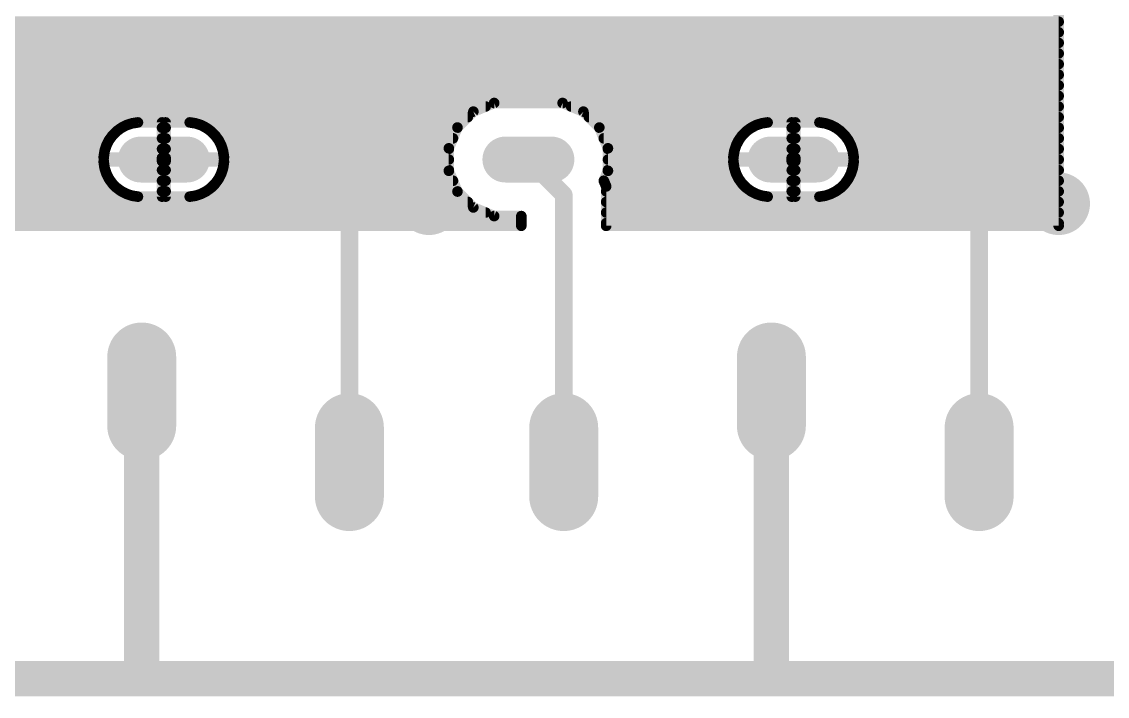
# Model space of a CAD drawing. Header units: millimetres. Extents: x 0 to 653, y 0 to 287.
# Drawn here: x 138.16 to 169.36, y 22.67 to 42.06 of the extents above; entities that cross this region are included whole.
import ezdxf

# ---------------------------------------------------------------- set-up
doc = ezdxf.new("R2010")
doc.units = ezdxf.units.MM
for name, color, linetype in [('16', 7, 'Continuous'), ('17', 7, 'Continuous'), ('18', 7, 'Continuous')]:
    doc.layers.add(name, color=color, linetype=linetype)

# ---------------------------------------------------------------- blocks, each defined once
blk = doc.blocks.new('LONGP100')
at = {"const_width": 1}
blk.add_lwpolyline([(-0.5, 0), (0.5, 0)], dxfattribs=at)
at = {"const_width": 0.5}
for points in [[(-0.5, 0.25, 1), (-0.5, -0.25)], [(0.5, -0.25, 1), (0.5, 0.25)]]:
    blk.add_lwpolyline(points, format="xyb", dxfattribs=at)
blk = doc.blocks.new('ROUNDV')
at = {"const_width": 0.5}
blk.add_lwpolyline([(0, -0.25, 1), (0, 0.25, 1), (0, -0.25)], format="xyb", dxfattribs=at)

msp = doc.modelspace()

# ---------------------------------------------------------------- linework, layer by layer
at = {"layer": '16'}
for points, const_width in [([(167.958, 61.582), (167.958, 36.195)], 0.305), ([(6.442, 42.062), (167.958, 42.062)], 0.305), ([(6.693, 41.758), (167.958, 41.758)], 0.305), ([(6.693, 41.453), (167.958, 41.453)], 0.305), ([(6.693, 41.148), (167.958, 41.148)], 0.305), ([(6.693, 40.843), (167.958, 40.843)], 0.305), ([(6.493, 40.538), (167.958, 40.538)], 0.305), ([(6.188, 40.234), (167.958, 40.234)], 0.305), ([(1.168, 39.929), (167.958, 39.929)], 0.305), ([(135.849, 39.624), (151.488, 39.624)], 0.305), ([(151.136, 39.478), (150.679, 39.021)], 0.305), ([(151.734, 39.726), (151.136, 39.478)], 0.305), ([(153.701, 39.726), (151.734, 39.726)], 0.305), ([(154.299, 39.478), (153.701, 39.726)], 0.305), ([(153.946, 39.624), (167.958, 39.624)], 0.305), ([(154.756, 39.021), (154.299, 39.478)], 0.305), ([(136.36, 39.319), (150.977, 39.319)], 0.305), ([(141.496, 39.167), (141.33, 39.141)], 0.305), ([(142.189, 39.167), (141.496, 39.167)], 0.305), ([(142.189, 38.151), (142.189, 39.167)], 0.305), ([(142.984, 39.167), (142.291, 39.167)], 0.305), ([(142.291, 39.167), (142.291, 38.151)], 0.305), ([(143.15, 39.141), (142.984, 39.167)], 0.305), ([(154.458, 39.319), (167.958, 39.319)], 0.305), ([(159.593, 39.167), (159.427, 39.141)], 0.305), ([(160.287, 39.167), (159.593, 39.167)], 0.305), ([(160.287, 38.151), (160.287, 39.167)], 0.305), ([(161.082, 39.167), (160.388, 39.167)], 0.305), ([(160.388, 39.167), (160.388, 38.151)], 0.305), ([(161.248, 39.141), (161.082, 39.167)], 0.305), ([(136.661, 39.014), (141.024, 39.014)], 0.305), ([(140.885, 38.914), (140.766, 38.795)], 0.305), ([(141.02, 39.012), (140.885, 38.914)], 0.305), ([(141.17, 39.089), (141.02, 39.012)], 0.305), ([(141.33, 39.141), (141.17, 39.089)], 0.305), ([(142.189, 39.014), (142.291, 39.014)], 0.305), ([(143.31, 39.089), (143.15, 39.141)], 0.305), ([(143.459, 39.012), (143.31, 39.089)], 0.305), ([(143.456, 39.014), (150.676, 39.014)], 0.305), ([(143.595, 38.914), (143.459, 39.012)], 0.305), ([(143.714, 38.795), (143.595, 38.914)], 0.305), ([(150.679, 39.021), (150.431, 38.423)], 0.305), ([(155.004, 38.423), (154.756, 39.021)], 0.305), ([(154.759, 39.014), (159.122, 39.014)], 0.305), ([(158.982, 38.914), (158.863, 38.795)], 0.305), ([(159.118, 39.012), (158.982, 38.914)], 0.305), ([(159.268, 39.089), (159.118, 39.012)], 0.305), ([(159.427, 39.141), (159.268, 39.089)], 0.305), ([(160.287, 39.014), (160.388, 39.014)], 0.305), ([(161.407, 39.089), (161.248, 39.141)], 0.305), ([(161.557, 39.012), (161.407, 39.089)], 0.305), ([(161.553, 39.014), (167.958, 39.014)], 0.305), ([(161.693, 38.914), (161.557, 39.012)], 0.305), ([(161.812, 38.795), (161.693, 38.914)], 0.305), ([(136.787, 38.71), (140.704, 38.71)], 0.305), ([(140.667, 38.659), (140.591, 38.51)], 0.305), ([(140.766, 38.795), (140.667, 38.659)], 0.305), ([(142.189, 38.71), (142.291, 38.71)], 0.305), ([(143.813, 38.659), (143.714, 38.795)], 0.305), ([(143.776, 38.71), (150.55, 38.71)], 0.305), ([(143.889, 38.51), (143.813, 38.659)], 0.305), ([(154.885, 38.71), (158.801, 38.71)], 0.305), ([(158.765, 38.659), (158.689, 38.51)], 0.305), ([(158.863, 38.795), (158.765, 38.659)], 0.305), ([(160.287, 38.71), (160.388, 38.71)], 0.305), ([(161.91, 38.659), (161.812, 38.795)], 0.305), ([(161.874, 38.71), (167.958, 38.71)], 0.305), ([(161.987, 38.51), (161.91, 38.659)], 0.305), ([(136.906, 38.405), (140.557, 38.405)], 0.305), ([(140.539, 38.35), (140.513, 38.184)], 0.305), ([(140.591, 38.51), (140.539, 38.35)], 0.305), ([(142.189, 38.405), (142.291, 38.405)], 0.305), ([(143.941, 38.35), (143.889, 38.51)], 0.305), ([(143.923, 38.405), (150.431, 38.405)], 0.305), ([(143.967, 38.184), (143.941, 38.35)], 0.305), ([(150.431, 38.423), (150.431, 37.777)], 0.305), ([(155.004, 37.777), (155.004, 38.423)], 0.305), ([(155.004, 38.405), (158.654, 38.405)], 0.305), ([(158.637, 38.35), (158.61, 38.184)], 0.305), ([(158.689, 38.51), (158.637, 38.35)], 0.305), ([(160.287, 38.405), (160.388, 38.405)], 0.305), ([(162.038, 38.35), (161.987, 38.51)], 0.305), ([(162.021, 38.405), (167.958, 38.405)], 0.305), ([(162.065, 38.184), (162.038, 38.35)], 0.305), ([(136.906, 38.1), (142.189, 38.1)], 0.305), ([(140.513, 38.184), (140.513, 38.151)], 0.305), ([(140.513, 38.151), (142.189, 38.151)], 0.305), ([(142.189, 38.049), (140.513, 38.049)], 0.305), ([(140.513, 38.049), (140.513, 38.016)], 0.305), ([(140.513, 38.016), (140.539, 37.85)], 0.305), ([(142.189, 38.151), (142.189, 38.049)], 0.305), ([(142.291, 38.151), (142.189, 38.151)], 0.305), ([(142.189, 37.033), (142.189, 38.049)], 0.305), ([(142.189, 38.049), (142.291, 38.049)], 0.305), ([(142.291, 38.049), (142.291, 38.151)], 0.305), ([(142.291, 38.151), (143.967, 38.151)], 0.305), ([(142.291, 38.1), (150.431, 38.1)], 0.305), ([(142.291, 38.049), (142.291, 37.033)], 0.305), ([(143.967, 38.049), (142.291, 38.049)], 0.305), ([(143.941, 37.85), (143.967, 38.016)], 0.305), ([(143.967, 38.151), (143.967, 38.184)], 0.305), ([(143.967, 38.016), (143.967, 38.049)], 0.305), ([(153.733, 37.084), (152.718, 38.1)], 0.508), ([(155.004, 38.1), (160.287, 38.1)], 0.305), ([(158.61, 38.184), (158.61, 38.151)], 0.305), ([(158.61, 38.151), (160.287, 38.151)], 0.305), ([(160.287, 38.049), (158.61, 38.049)], 0.305), ([(158.61, 38.049), (158.61, 38.016)], 0.305), ([(158.61, 38.016), (158.637, 37.85)], 0.305), ([(160.287, 38.151), (160.287, 38.049)], 0.305), ([(160.388, 38.151), (160.287, 38.151)], 0.305), ([(160.287, 37.033), (160.287, 38.049)], 0.305), ([(160.287, 38.049), (160.388, 38.049)], 0.305), ([(160.388, 38.049), (160.388, 38.151)], 0.305), ([(160.388, 38.151), (162.065, 38.151)], 0.305), ([(160.388, 38.1), (167.958, 38.1)], 0.305), ([(160.388, 38.049), (160.388, 37.033)], 0.305), ([(162.065, 38.049), (160.388, 38.049)], 0.305), ([(162.038, 37.85), (162.065, 38.016)], 0.305), ([(162.065, 38.151), (162.065, 38.184)], 0.305), ([(162.065, 38.016), (162.065, 38.049)], 0.305), ([(136.906, 37.795), (140.557, 37.795)], 0.305), ([(140.539, 37.85), (140.591, 37.691)], 0.305), ([(140.591, 37.691), (140.667, 37.541)], 0.305), ([(142.189, 37.795), (142.291, 37.795)], 0.305), ([(143.813, 37.541), (143.889, 37.691)], 0.305), ([(143.889, 37.691), (143.941, 37.85)], 0.305), ([(143.923, 37.795), (150.431, 37.795)], 0.305), ([(150.431, 37.777), (150.679, 37.179)], 0.305), ([(154.885, 37.49), (155.004, 37.777)], 0.305), ([(155.004, 37.795), (158.654, 37.795)], 0.305), ([(158.637, 37.85), (158.689, 37.691)], 0.305), ([(158.689, 37.691), (158.765, 37.541)], 0.305), ([(160.287, 37.795), (160.388, 37.795)], 0.305), ([(161.91, 37.541), (161.987, 37.691)], 0.305), ([(161.987, 37.691), (162.038, 37.85)], 0.305), ([(162.021, 37.795), (167.958, 37.795)], 0.305), ([(136.787, 37.49), (140.704, 37.49)], 0.305), ([(140.667, 37.541), (140.766, 37.405)], 0.305), ([(140.766, 37.405), (140.885, 37.286)], 0.305), ([(142.189, 37.49), (142.291, 37.49)], 0.305), ([(143.595, 37.286), (143.714, 37.405)], 0.305), ([(143.714, 37.405), (143.813, 37.541)], 0.305), ([(143.776, 37.49), (150.55, 37.49)], 0.305), ([(147.574, 37.084), (147.955, 37.465)], 0.508), ([(154.953, 37.327), (154.885, 37.49)], 0.305), ([(154.885, 37.49), (158.801, 37.49)], 0.305), ([(154.953, 36.195), (154.953, 37.327)], 0.305), ([(158.765, 37.541), (158.863, 37.405)], 0.305), ([(158.863, 37.405), (158.982, 37.286)], 0.305), ([(160.287, 37.49), (160.388, 37.49)], 0.305), ([(161.693, 37.286), (161.812, 37.405)], 0.305), ([(161.812, 37.405), (161.91, 37.541)], 0.305), ([(161.874, 37.49), (167.958, 37.49)], 0.305), ([(165.672, 37.401), (165.735, 37.465)], 0.508), ([(165.672, 29.401), (165.672, 37.401)], 0.508), ([(136.855, 37.186), (141.024, 37.186)], 0.305), ([(140.885, 37.286), (141.02, 37.188)], 0.305), ([(141.02, 37.188), (141.17, 37.111)], 0.305), ([(141.17, 37.111), (141.33, 37.059)], 0.305), ([(141.33, 37.059), (141.496, 37.033)], 0.305), ([(141.496, 37.033), (142.189, 37.033)], 0.305), ([(142.189, 37.186), (142.291, 37.186)], 0.305), ([(142.291, 37.033), (142.984, 37.033)], 0.305), ([(142.984, 37.033), (143.15, 37.059)], 0.305), ([(143.15, 37.059), (143.31, 37.111)], 0.305), ([(143.31, 37.111), (143.459, 37.188)], 0.305), ([(143.456, 37.186), (150.676, 37.186)], 0.305), ([(143.459, 37.188), (143.595, 37.286)], 0.305), ([(147.574, 29.401), (147.574, 37.084)], 0.508), ([(150.679, 37.179), (151.136, 36.722)], 0.305), ([(153.733, 29.401), (153.733, 37.084)], 0.508), ([(154.953, 37.186), (159.122, 37.186)], 0.305), ([(158.982, 37.286), (159.118, 37.188)], 0.305), ([(159.118, 37.188), (159.268, 37.111)], 0.305), ([(159.268, 37.111), (159.427, 37.059)], 0.305), ([(159.427, 37.059), (159.593, 37.033)], 0.305), ([(159.593, 37.033), (160.287, 37.033)], 0.305), ([(160.287, 37.186), (160.388, 37.186)], 0.305), ([(160.388, 37.033), (161.082, 37.033)], 0.305), ([(161.082, 37.033), (161.248, 37.059)], 0.305), ([(161.248, 37.059), (161.407, 37.111)], 0.305), ([(161.407, 37.111), (161.557, 37.188)], 0.305), ([(161.553, 37.186), (167.958, 37.186)], 0.305), ([(161.557, 37.188), (161.693, 37.286)], 0.305), ([(136.855, 36.881), (150.977, 36.881)], 0.305), ([(151.136, 36.722), (151.734, 36.474)], 0.305), ([(154.953, 36.881), (167.958, 36.881)], 0.305), ([(136.855, 36.576), (151.488, 36.576)], 0.305), ([(151.734, 36.474), (152.514, 36.474)], 0.305), ([(152.514, 36.474), (152.514, 36.195)], 0.305), ([(154.953, 36.576), (167.958, 36.576)], 0.305), ([(136.855, 36.271), (152.514, 36.271)], 0.305), ([(152.514, 36.195), (136.855, 36.195)], 0.305), ([(154.953, 36.271), (167.958, 36.271)], 0.305), ([(167.958, 36.195), (154.953, 36.195)], 0.305), ([(141.605, 31.433), (141.605, 23.177)], 1.016), ([(159.702, 31.433), (159.702, 23.177)], 1.016), ([(123.507, 23.177), (141.605, 23.177)], 1.016), ([(141.605, 23.177), (159.702, 23.177)], 1.016), ([(159.702, 23.177), (173.95, 23.177)], 1.016)]:
    msp.add_lwpolyline(points, dxfattribs=dict(at, const_width=const_width))
for points, const_width in [([(167.958, 41.986, 1), (167.958, 42.139)], 0.152), ([(167.958, 41.681, 1), (167.958, 41.834)], 0.152), ([(167.958, 41.377, 1), (167.958, 41.529)], 0.152), ([(167.958, 41.072, 1), (167.958, 41.224)], 0.152), ([(167.958, 40.767, 1), (167.958, 40.919)], 0.152), ([(167.958, 40.462, 1), (167.958, 40.615)], 0.152), ([(167.958, 40.157, 1), (167.958, 40.31)], 0.152), ([(167.958, 39.853, 1), (167.958, 40.005)], 0.152), ([(151.107, 39.548, 1), (151.165, 39.408)], 0.152), ([(151.19, 39.424, 1), (151.082, 39.532)], 0.152), ([(151.488, 39.548, 1), (151.488, 39.7)], 0.152), ([(151.734, 39.802, 1), (151.734, 39.649)], 0.152), ([(151.763, 39.655, 1), (151.705, 39.796)], 0.152), ([(153.73, 39.796, 1), (153.672, 39.655)], 0.152), ([(153.701, 39.649, 1), (153.701, 39.802)], 0.152), ([(153.946, 39.7, 1), (153.946, 39.548)], 0.152), ([(154.353, 39.532, 1), (154.245, 39.424)], 0.152), ([(154.27, 39.408, 1), (154.328, 39.548)], 0.152), ([(167.958, 39.548, 1), (167.958, 39.7)], 0.152), ([(141.496, 39.243, 1), (141.496, 39.091)], 0.152), ([(141.508, 39.092, 1), (141.484, 39.242)], 0.152), ([(142.265, 39.167, 1), (142.113, 39.167)], 0.152), ([(142.189, 39.091, 1), (142.189, 39.243)], 0.152), ([(142.291, 39.243, 1), (142.291, 39.091)], 0.152), ([(142.367, 39.167, 1), (142.215, 39.167)], 0.152), ([(142.996, 39.242, 1), (142.972, 39.092)], 0.152), ([(142.984, 39.091, 1), (142.984, 39.243)], 0.152), ([(150.977, 39.243, 1), (150.977, 39.395)], 0.152), ([(154.458, 39.395, 1), (154.458, 39.243)], 0.152), ([(159.593, 39.243, 1), (159.593, 39.091)], 0.152), ([(159.605, 39.092, 1), (159.581, 39.242)], 0.152), ([(160.363, 39.167, 1), (160.21, 39.167)], 0.152), ([(160.287, 39.091, 1), (160.287, 39.243)], 0.152), ([(160.388, 39.243, 1), (160.388, 39.091)], 0.152), ([(160.464, 39.167, 1), (160.312, 39.167)], 0.152), ([(161.094, 39.242, 1), (161.07, 39.092)], 0.152), ([(161.082, 39.091, 1), (161.082, 39.243)], 0.152), ([(167.958, 39.243, 1), (167.958, 39.395)], 0.152), ([(140.84, 38.975, 1), (140.929, 38.852)], 0.152), ([(140.939, 38.86, 1), (140.831, 38.968)], 0.152), ([(140.986, 39.08, 1), (141.055, 38.944)], 0.152), ([(141.065, 38.951, 1), (140.976, 39.074)], 0.152), ([(141.024, 38.938, 1), (141.024, 39.091)], 0.152), ([(141.147, 39.161, 1), (141.194, 39.016)], 0.152), ([(141.205, 39.021, 1), (141.136, 39.157)], 0.152), ([(141.318, 39.216, 1), (141.342, 39.065)], 0.152), ([(141.353, 39.068, 1), (141.306, 39.213)], 0.152), ([(142.189, 39.091, 1), (142.189, 38.938)], 0.152), ([(142.291, 38.938, 1), (142.291, 39.091)], 0.152), ([(143.174, 39.213, 1), (143.127, 39.068)], 0.152), ([(143.138, 39.065, 1), (143.162, 39.216)], 0.152), ([(143.345, 39.157, 1), (143.275, 39.021)], 0.152), ([(143.286, 39.016, 1), (143.333, 39.161)], 0.152), ([(143.456, 39.091, 1), (143.456, 38.938)], 0.152), ([(143.504, 39.074, 1), (143.415, 38.951)], 0.152), ([(143.425, 38.944, 1), (143.494, 39.08)], 0.152), ([(143.649, 38.968, 1), (143.542, 38.86)], 0.152), ([(143.551, 38.852, 1), (143.64, 38.975)], 0.152), ([(150.625, 39.075, 1), (150.733, 38.967)], 0.152), ([(150.749, 38.992, 1), (150.609, 39.05)], 0.152), ([(150.676, 38.938, 1), (150.676, 39.091)], 0.152), ([(154.826, 39.05, 1), (154.686, 38.992)], 0.152), ([(154.759, 39.091, 1), (154.759, 38.938)], 0.152), ([(154.702, 38.967, 1), (154.81, 39.075)], 0.152), ([(158.937, 38.975, 1), (159.027, 38.852)], 0.152), ([(159.036, 38.86, 1), (158.928, 38.968)], 0.152), ([(159.083, 39.08, 1), (159.153, 38.944)], 0.152), ([(159.163, 38.951, 1), (159.073, 39.074)], 0.152), ([(159.122, 38.938, 1), (159.122, 39.091)], 0.152), ([(159.244, 39.161, 1), (159.291, 39.016)], 0.152), ([(159.302, 39.021, 1), (159.233, 39.157)], 0.152), ([(159.415, 39.216, 1), (159.439, 39.065)], 0.152), ([(159.451, 39.068, 1), (159.404, 39.213)], 0.152), ([(160.287, 39.091, 1), (160.287, 38.938)], 0.152), ([(160.388, 38.938, 1), (160.388, 39.091)], 0.152), ([(161.271, 39.213, 1), (161.224, 39.068)], 0.152), ([(161.236, 39.065, 1), (161.26, 39.216)], 0.152), ([(161.442, 39.157, 1), (161.373, 39.021)], 0.152), ([(161.384, 39.016, 1), (161.431, 39.161)], 0.152), ([(161.553, 39.091, 1), (161.553, 38.938)], 0.152), ([(161.602, 39.074, 1), (161.512, 38.951)], 0.152), ([(161.522, 38.944, 1), (161.592, 39.08)], 0.152), ([(161.747, 38.968, 1), (161.639, 38.86)], 0.152), ([(161.648, 38.852, 1), (161.738, 38.975)], 0.152), ([(167.958, 38.938, 1), (167.958, 39.091)], 0.152), ([(140.606, 38.704, 1), (140.729, 38.614)], 0.152), ([(140.735, 38.624, 1), (140.599, 38.694)], 0.152), ([(140.712, 38.849, 1), (140.82, 38.741)], 0.152), ([(140.827, 38.75, 1), (140.704, 38.84)], 0.152), ([(140.704, 38.633, 1), (140.704, 38.786)], 0.152), ([(142.189, 38.786, 1), (142.189, 38.633)], 0.152), ([(142.291, 38.633, 1), (142.291, 38.786)], 0.152), ([(143.776, 38.84, 1), (143.653, 38.75)], 0.152), ([(143.66, 38.741, 1), (143.768, 38.849)], 0.152), ([(143.776, 38.786, 1), (143.776, 38.633)], 0.152), ([(143.881, 38.694, 1), (143.745, 38.624)], 0.152), ([(143.751, 38.614, 1), (143.875, 38.704)], 0.152), ([(150.55, 38.633, 1), (150.55, 38.786)], 0.152), ([(154.885, 38.786, 1), (154.885, 38.633)], 0.152), ([(158.703, 38.704, 1), (158.826, 38.614)], 0.152), ([(158.833, 38.624, 1), (158.697, 38.694)], 0.152), ([(158.81, 38.849, 1), (158.917, 38.741)], 0.152), ([(158.801, 38.633, 1), (158.801, 38.786)], 0.152), ([(158.925, 38.75, 1), (158.802, 38.84)], 0.152), ([(160.287, 38.786, 1), (160.287, 38.633)], 0.152), ([(160.388, 38.633, 1), (160.388, 38.786)], 0.152), ([(161.873, 38.84, 1), (161.75, 38.75)], 0.152), ([(161.758, 38.741, 1), (161.865, 38.849)], 0.152), ([(161.874, 38.786, 1), (161.874, 38.633)], 0.152), ([(161.978, 38.694, 1), (161.842, 38.624)], 0.152), ([(161.849, 38.614, 1), (161.972, 38.704)], 0.152), ([(167.958, 38.633, 1), (167.958, 38.786)], 0.152), ([(140.467, 38.373, 1), (140.612, 38.326)], 0.152), ([(140.614, 38.338, 1), (140.464, 38.362)], 0.152), ([(140.523, 38.544, 1), (140.659, 38.475)], 0.152), ([(140.663, 38.486, 1), (140.518, 38.533)], 0.152), ([(140.557, 38.329, 1), (140.557, 38.481)], 0.152), ([(142.189, 38.481, 1), (142.189, 38.329)], 0.152), ([(142.291, 38.329, 1), (142.291, 38.481)], 0.152), ([(143.962, 38.533, 1), (143.817, 38.486)], 0.152), ([(143.821, 38.475, 1), (143.957, 38.544)], 0.152), ([(143.923, 38.481, 1), (143.923, 38.329)], 0.152), ([(144.016, 38.362, 1), (143.866, 38.338)], 0.152), ([(143.869, 38.326, 1), (144.013, 38.373)], 0.152), ([(150.508, 38.423, 1), (150.355, 38.423)], 0.152), ([(150.361, 38.453, 1), (150.502, 38.394)], 0.152), ([(150.431, 38.329, 1), (150.431, 38.481)], 0.152), ([(155.08, 38.423, 1), (154.927, 38.423)], 0.152), ([(155.004, 38.481, 1), (155.004, 38.329)], 0.152), ([(154.933, 38.394, 1), (155.074, 38.453)], 0.152), ([(158.564, 38.373, 1), (158.709, 38.326)], 0.152), ([(158.712, 38.338, 1), (158.561, 38.362)], 0.152), ([(158.621, 38.544, 1), (158.756, 38.475)], 0.152), ([(158.761, 38.486, 1), (158.616, 38.533)], 0.152), ([(158.654, 38.329, 1), (158.654, 38.481)], 0.152), ([(160.287, 38.481, 1), (160.287, 38.329)], 0.152), ([(160.388, 38.329, 1), (160.388, 38.481)], 0.152), ([(162.059, 38.533, 1), (161.914, 38.486)], 0.152), ([(161.919, 38.475, 1), (162.054, 38.544)], 0.152), ([(162.021, 38.481, 1), (162.021, 38.329)], 0.152), ([(162.114, 38.362, 1), (161.963, 38.338)], 0.152), ([(161.966, 38.326, 1), (162.111, 38.373)], 0.152), ([(167.958, 38.329, 1), (167.958, 38.481)], 0.152), ([(140.589, 38.184, 1), (140.437, 38.184)], 0.152), ([(140.513, 38.227, 1), (140.513, 38.075)], 0.152), ([(140.438, 38.196, 1), (140.588, 38.172)], 0.152), ([(140.437, 38.151, 1), (140.589, 38.151)], 0.152), ([(140.513, 38.125, 1), (140.513, 37.973)], 0.152), ([(140.589, 38.049, 1), (140.437, 38.049)], 0.152), ([(140.588, 38.028, 1), (140.438, 38.004)], 0.152), ([(140.437, 38.016, 1), (140.589, 38.016)], 0.152), ([(142.265, 38.151, 1), (142.113, 38.151)], 0.152), ([(142.189, 38.227, 1), (142.189, 38.075)], 0.152), ([(142.113, 38.151, 1), (142.265, 38.151)], 0.152), ([(142.265, 38.049, 1), (142.113, 38.049)], 0.152), ([(142.189, 38.125, 1), (142.189, 37.973)], 0.152), ([(142.113, 38.049, 1), (142.265, 38.049)], 0.152), ([(142.189, 38.075, 1), (142.189, 38.227)], 0.152), ([(142.189, 38.024, 1), (142.189, 38.176)], 0.152), ([(142.189, 37.973, 1), (142.189, 38.125)], 0.152), ([(142.367, 38.151, 1), (142.215, 38.151)], 0.152), ([(142.291, 38.227, 1), (142.291, 38.075)], 0.152), ([(142.291, 38.176, 1), (142.291, 38.024)], 0.152), ([(142.215, 38.151, 1), (142.367, 38.151)], 0.152), ([(142.367, 38.049, 1), (142.215, 38.049)], 0.152), ([(142.291, 38.125, 1), (142.291, 37.973)], 0.152), ([(142.215, 38.049, 1), (142.367, 38.049)], 0.152), ([(142.291, 38.075, 1), (142.291, 38.227)], 0.152), ([(142.291, 37.973, 1), (142.291, 38.125)], 0.152), ([(144.043, 38.184, 1), (143.891, 38.184)], 0.152), ([(143.891, 38.151, 1), (144.043, 38.151)], 0.152), ([(144.043, 38.049, 1), (143.891, 38.049)], 0.152), ([(143.891, 38.016, 1), (144.043, 38.016)], 0.152), ([(143.892, 38.172, 1), (144.042, 38.196)], 0.152), ([(144.042, 38.004, 1), (143.892, 38.028)], 0.152), ([(143.967, 38.075, 1), (143.967, 38.227)], 0.152), ([(143.967, 37.973, 1), (143.967, 38.125)], 0.152), ([(150.431, 38.024, 1), (150.431, 38.176)], 0.152), ([(152.807, 38.19, 1), (152.628, 38.01)], 0.254), ([(155.004, 38.176, 1), (155.004, 38.024)], 0.152), ([(158.686, 38.184, 1), (158.534, 38.184)], 0.152), ([(158.61, 38.227, 1), (158.61, 38.075)], 0.152), ([(158.535, 38.196, 1), (158.686, 38.172)], 0.152), ([(158.534, 38.151, 1), (158.686, 38.151)], 0.152), ([(158.61, 38.125, 1), (158.61, 37.973)], 0.152), ([(158.686, 38.049, 1), (158.534, 38.049)], 0.152), ([(158.686, 38.028, 1), (158.535, 38.004)], 0.152), ([(158.534, 38.016, 1), (158.686, 38.016)], 0.152), ([(160.363, 38.151, 1), (160.21, 38.151)], 0.152), ([(160.287, 38.227, 1), (160.287, 38.075)], 0.152), ([(160.21, 38.151, 1), (160.363, 38.151)], 0.152), ([(160.363, 38.049, 1), (160.21, 38.049)], 0.152), ([(160.287, 38.125, 1), (160.287, 37.973)], 0.152), ([(160.21, 38.049, 1), (160.363, 38.049)], 0.152), ([(160.287, 38.075, 1), (160.287, 38.227)], 0.152), ([(160.287, 38.024, 1), (160.287, 38.176)], 0.152), ([(160.287, 37.973, 1), (160.287, 38.125)], 0.152), ([(160.464, 38.151, 1), (160.312, 38.151)], 0.152), ([(160.388, 38.227, 1), (160.388, 38.075)], 0.152), ([(160.388, 38.176, 1), (160.388, 38.024)], 0.152), ([(160.312, 38.151, 1), (160.464, 38.151)], 0.152), ([(160.464, 38.049, 1), (160.312, 38.049)], 0.152), ([(160.388, 38.125, 1), (160.388, 37.973)], 0.152), ([(160.312, 38.049, 1), (160.464, 38.049)], 0.152), ([(160.388, 38.075, 1), (160.388, 38.227)], 0.152), ([(160.388, 37.973, 1), (160.388, 38.125)], 0.152), ([(162.141, 38.184, 1), (161.988, 38.184)], 0.152), ([(161.988, 38.151, 1), (162.141, 38.151)], 0.152), ([(162.141, 38.049, 1), (161.988, 38.049)], 0.152), ([(161.988, 38.016, 1), (162.141, 38.016)], 0.152), ([(161.989, 38.172, 1), (162.14, 38.196)], 0.152), ([(162.14, 38.004, 1), (161.989, 38.028)], 0.152), ([(162.065, 38.075, 1), (162.065, 38.227)], 0.152), ([(162.065, 37.973, 1), (162.065, 38.125)], 0.152), ([(167.958, 38.024, 1), (167.958, 38.176)], 0.152), ([(140.612, 37.874, 1), (140.467, 37.827)], 0.152), ([(140.464, 37.838, 1), (140.614, 37.862)], 0.152), ([(140.659, 37.725, 1), (140.523, 37.656)], 0.152), ([(140.518, 37.667, 1), (140.663, 37.714)], 0.152), ([(140.557, 37.719, 1), (140.557, 37.871)], 0.152), ([(142.189, 37.871, 1), (142.189, 37.719)], 0.152), ([(142.291, 37.719, 1), (142.291, 37.871)], 0.152), ([(143.817, 37.714, 1), (143.962, 37.667)], 0.152), ([(143.957, 37.656, 1), (143.821, 37.725)], 0.152), ([(143.923, 37.871, 1), (143.923, 37.719)], 0.152), ([(143.866, 37.862, 1), (144.016, 37.838)], 0.152), ([(144.013, 37.827, 1), (143.869, 37.874)], 0.152), ([(150.502, 37.806, 1), (150.361, 37.748)], 0.152), ([(150.355, 37.777, 1), (150.508, 37.777)], 0.152), ([(150.431, 37.719, 1), (150.431, 37.871)], 0.152), ([(155.004, 37.871, 1), (155.004, 37.719)], 0.152), ([(154.927, 37.777, 1), (155.08, 37.777)], 0.152), ([(155.074, 37.748, 1), (154.933, 37.806)], 0.152), ([(158.709, 37.874, 1), (158.564, 37.827)], 0.152), ([(158.561, 37.838, 1), (158.712, 37.862)], 0.152), ([(158.756, 37.725, 1), (158.621, 37.656)], 0.152), ([(158.616, 37.667, 1), (158.761, 37.714)], 0.152), ([(158.654, 37.719, 1), (158.654, 37.871)], 0.152), ([(160.287, 37.871, 1), (160.287, 37.719)], 0.152), ([(160.388, 37.719, 1), (160.388, 37.871)], 0.152), ([(161.914, 37.714, 1), (162.059, 37.667)], 0.152), ([(162.054, 37.656, 1), (161.919, 37.725)], 0.152), ([(162.021, 37.871, 1), (162.021, 37.719)], 0.152), ([(161.963, 37.862, 1), (162.114, 37.838)], 0.152), ([(162.111, 37.827, 1), (161.966, 37.874)], 0.152), ([(167.958, 37.719, 1), (167.958, 37.871)], 0.152), ([(140.729, 37.586, 1), (140.606, 37.496)], 0.152), ([(140.599, 37.506, 1), (140.735, 37.575)], 0.152), ([(140.82, 37.459, 1), (140.712, 37.351)], 0.152), ([(140.704, 37.414, 1), (140.704, 37.567)], 0.152), ([(140.704, 37.36, 1), (140.827, 37.45)], 0.152), ([(142.189, 37.567, 1), (142.189, 37.414)], 0.152), ([(142.291, 37.414, 1), (142.291, 37.567)], 0.152), ([(143.653, 37.45, 1), (143.776, 37.36)], 0.152), ([(143.768, 37.351, 1), (143.66, 37.459)], 0.152), ([(143.776, 37.567, 1), (143.776, 37.414)], 0.152), ([(143.745, 37.575, 1), (143.881, 37.506)], 0.152), ([(143.875, 37.496, 1), (143.751, 37.586)], 0.152), ([(148.045, 37.375, 1), (147.865, 37.555)], 0.254), ([(150.55, 37.414, 1), (150.55, 37.567)], 0.152), ([(154.885, 37.567, 1), (154.885, 37.414)], 0.152), ([(154.955, 37.519, 1), (154.815, 37.461)], 0.152), ([(154.815, 37.519, 1), (154.955, 37.461)], 0.152), ([(155.029, 37.327, 1), (154.876, 37.327)], 0.152), ([(158.826, 37.586, 1), (158.703, 37.496)], 0.152), ([(158.697, 37.506, 1), (158.833, 37.575)], 0.152), ([(158.917, 37.459, 1), (158.81, 37.351)], 0.152), ([(158.801, 37.414, 1), (158.801, 37.567)], 0.152), ([(158.802, 37.36, 1), (158.925, 37.45)], 0.152), ([(160.287, 37.567, 1), (160.287, 37.414)], 0.152), ([(160.388, 37.414, 1), (160.388, 37.567)], 0.152), ([(161.75, 37.45, 1), (161.873, 37.36)], 0.152), ([(161.865, 37.351, 1), (161.758, 37.459)], 0.152), ([(161.874, 37.567, 1), (161.874, 37.414)], 0.152), ([(161.842, 37.575, 1), (161.978, 37.506)], 0.152), ([(161.972, 37.496, 1), (161.849, 37.586)], 0.152), ([(165.798, 37.401, 1), (165.544, 37.401)], 0.254), ([(165.582, 37.491, 1), (165.761, 37.312)], 0.254), ([(165.825, 37.375, 1), (165.645, 37.555)], 0.254), ([(167.958, 37.414, 1), (167.958, 37.567)], 0.152), ([(140.929, 37.348, 1), (140.84, 37.225)], 0.152), ([(140.831, 37.232, 1), (140.939, 37.34)], 0.152), ([(141.055, 37.255, 1), (140.986, 37.12)], 0.152), ([(140.976, 37.126, 1), (141.065, 37.249)], 0.152), ([(141.024, 37.109, 1), (141.024, 37.262)], 0.152), ([(141.194, 37.184, 1), (141.147, 37.039)], 0.152), ([(141.136, 37.044, 1), (141.205, 37.179)], 0.152), ([(141.342, 37.135, 1), (141.318, 36.984)], 0.152), ([(141.306, 36.987, 1), (141.353, 37.132)], 0.152), ([(141.496, 37.109, 1), (141.496, 36.957)], 0.152), ([(141.484, 36.958, 1), (141.508, 37.108)], 0.152), ([(142.189, 37.262, 1), (142.189, 37.109)], 0.152), ([(142.189, 36.957, 1), (142.189, 37.109)], 0.152), ([(142.291, 37.109, 1), (142.291, 36.957)], 0.152), ([(142.291, 37.109, 1), (142.291, 37.262)], 0.152), ([(142.972, 37.108, 1), (142.996, 36.958)], 0.152), ([(142.984, 36.957, 1), (142.984, 37.109)], 0.152), ([(143.127, 37.132, 1), (143.174, 36.987)], 0.152), ([(143.162, 36.984, 1), (143.138, 37.135)], 0.152), ([(143.275, 37.179, 1), (143.345, 37.044)], 0.152), ([(143.333, 37.039, 1), (143.286, 37.184)], 0.152), ([(143.456, 37.262, 1), (143.456, 37.109)], 0.152), ([(143.415, 37.249, 1), (143.504, 37.126)], 0.152), ([(143.494, 37.12, 1), (143.425, 37.255)], 0.152), ([(143.542, 37.34, 1), (143.649, 37.232)], 0.152), ([(143.64, 37.225, 1), (143.551, 37.348)], 0.152), ([(147.701, 37.084, 1), (147.447, 37.084)], 0.254), ([(147.484, 37.174, 1), (147.664, 36.994)], 0.254), ([(150.733, 37.233, 1), (150.625, 37.125)], 0.152), ([(150.609, 37.15, 1), (150.749, 37.208)], 0.152), ([(150.676, 37.109, 1), (150.676, 37.262)], 0.152), ([(153.861, 37.084, 1), (153.607, 37.084)], 0.254), ([(153.644, 36.994, 1), (153.823, 37.174)], 0.254), ([(154.953, 37.262, 1), (154.953, 37.109)], 0.152), ([(154.882, 37.297, 1), (155.023, 37.356)], 0.152), ([(159.027, 37.348, 1), (158.937, 37.225)], 0.152), ([(158.928, 37.232, 1), (159.036, 37.34)], 0.152), ([(159.153, 37.255, 1), (159.083, 37.12)], 0.152), ([(159.073, 37.126, 1), (159.163, 37.249)], 0.152), ([(159.122, 37.109, 1), (159.122, 37.262)], 0.152), ([(159.291, 37.184, 1), (159.244, 37.039)], 0.152), ([(159.233, 37.044, 1), (159.302, 37.179)], 0.152), ([(159.439, 37.135, 1), (159.415, 36.984)], 0.152), ([(159.404, 36.987, 1), (159.451, 37.132)], 0.152), ([(159.593, 37.109, 1), (159.593, 36.957)], 0.152), ([(159.581, 36.958, 1), (159.605, 37.108)], 0.152), ([(160.287, 37.262, 1), (160.287, 37.109)], 0.152), ([(160.287, 36.957, 1), (160.287, 37.109)], 0.152), ([(160.388, 37.109, 1), (160.388, 36.957)], 0.152), ([(160.388, 37.109, 1), (160.388, 37.262)], 0.152), ([(161.07, 37.108, 1), (161.094, 36.958)], 0.152), ([(161.082, 36.957, 1), (161.082, 37.109)], 0.152), ([(161.224, 37.132, 1), (161.271, 36.987)], 0.152), ([(161.26, 36.984, 1), (161.236, 37.135)], 0.152), ([(161.373, 37.179, 1), (161.442, 37.044)], 0.152), ([(161.431, 37.039, 1), (161.384, 37.184)], 0.152), ([(161.553, 37.262, 1), (161.553, 37.109)], 0.152), ([(161.512, 37.249, 1), (161.602, 37.126)], 0.152), ([(161.592, 37.12, 1), (161.522, 37.255)], 0.152), ([(161.639, 37.34, 1), (161.747, 37.232)], 0.152), ([(161.738, 37.225, 1), (161.648, 37.348)], 0.152), ([(167.958, 37.109, 1), (167.958, 37.262)], 0.152), ([(142.113, 37.033, 1), (142.265, 37.033)], 0.152), ([(142.215, 37.033, 1), (142.367, 37.033)], 0.152), ([(150.977, 36.805, 1), (150.977, 36.957)], 0.152), ([(151.165, 36.792, 1), (151.107, 36.651)], 0.152), ([(151.082, 36.668, 1), (151.19, 36.776)], 0.152), ([(154.953, 36.957, 1), (154.953, 36.805)], 0.152), ([(160.21, 37.033, 1), (160.363, 37.033)], 0.152), ([(160.312, 37.033, 1), (160.464, 37.033)], 0.152), ([(167.958, 36.805, 1), (167.958, 36.957)], 0.152), ([(151.488, 36.5, 1), (151.488, 36.652)], 0.152), ([(151.734, 36.551, 1), (151.734, 36.398)], 0.152), ([(151.705, 36.404, 1), (151.763, 36.545)], 0.152), ([(152.59, 36.474, 1), (152.438, 36.474)], 0.152), ([(152.514, 36.398, 1), (152.514, 36.551)], 0.152), ([(154.953, 36.652, 1), (154.953, 36.5)], 0.152), ([(167.958, 36.5, 1), (167.958, 36.652)], 0.152), ([(152.438, 36.195, 1), (152.59, 36.195)], 0.152), ([(152.514, 36.195, 1), (152.514, 36.347)], 0.152), ([(152.514, 36.119, 1), (152.514, 36.271)], 0.152), ([(154.953, 36.347, 1), (154.953, 36.195)], 0.152), ([(154.953, 36.271, 1), (154.953, 36.119)], 0.152), ([(154.876, 36.195, 1), (155.029, 36.195)], 0.152), ([(167.881, 36.195, 1), (168.034, 36.195)], 0.152), ([(167.958, 36.195, 1), (167.958, 36.347)], 0.152), ([(167.958, 36.119, 1), (167.958, 36.271)], 0.152), ([(141.859, 31.433, 1), (141.351, 31.433)], 0.508), ([(159.957, 31.433, 1), (159.448, 31.433)], 0.508), ([(147.447, 29.401, 1), (147.701, 29.401)], 0.254), ([(153.607, 29.401, 1), (153.861, 29.401)], 0.254), ([(165.544, 29.401, 1), (165.798, 29.401)], 0.254), ([(141.605, 23.431, 1), (141.605, 22.924)], 0.508), ([(141.351, 23.177, 1), (141.859, 23.177)], 0.508), ([(141.605, 22.924, 1), (141.605, 23.431)], 0.508), ([(159.702, 23.431, 1), (159.702, 22.924)], 0.508), ([(159.448, 23.177, 1), (159.957, 23.177)], 0.508), ([(159.702, 22.924, 1), (159.702, 23.431)], 0.508)]:
    msp.add_lwpolyline(points, format="xyb", dxfattribs=dict(at, const_width=const_width))

# ---------------------------------------------------------------- block references
at = {"layer": '17'}
for p, xscale, yscale, rotation in [((142.24, 38.1), 1.3208, 1.3208, 180), ((142.24, 38.1), 1.3208, 1.3208, 180), ((152.718, 38.1), 1.3208, 1.3208, 180), ((152.718, 38.1), 1.3208, 1.3208, 180), ((160.338, 38.1), 1.3208, 1.3208, 180), ((160.338, 38.1), 1.3208, 1.3208, 180), ((141.605, 31.433), 1.9812, 1.9812, 270), ((141.605, 31.433), 1.9812, 1.9812, 270), ((159.702, 31.433), 1.9812, 1.9812, 270), ((159.702, 31.433), 1.9812, 1.9812, 270), ((147.574, 29.401), 1.9812, 1.9812, 270), ((147.574, 29.401), 1.9812, 1.9812, 270), ((153.733, 29.401), 1.9812, 1.9812, 270), ((153.733, 29.401), 1.9812, 1.9812, 270), ((165.672, 29.401), 1.9812, 1.9812, 270), ((165.672, 29.401), 1.9812, 1.9812, 270)]:
    msp.add_blockref('LONGP100', p, dxfattribs=dict(at, xscale=xscale, yscale=yscale, rotation=rotation))
at = {"layer": '18', "xscale": 1.8, "yscale": 1.8}
for p in [(149.86, 36.83), (149.86, 36.83), (167.958, 36.83), (167.958, 36.83)]:
    msp.add_blockref('ROUNDV', p, dxfattribs=at)

doc.saveas('drawing.dxf')
